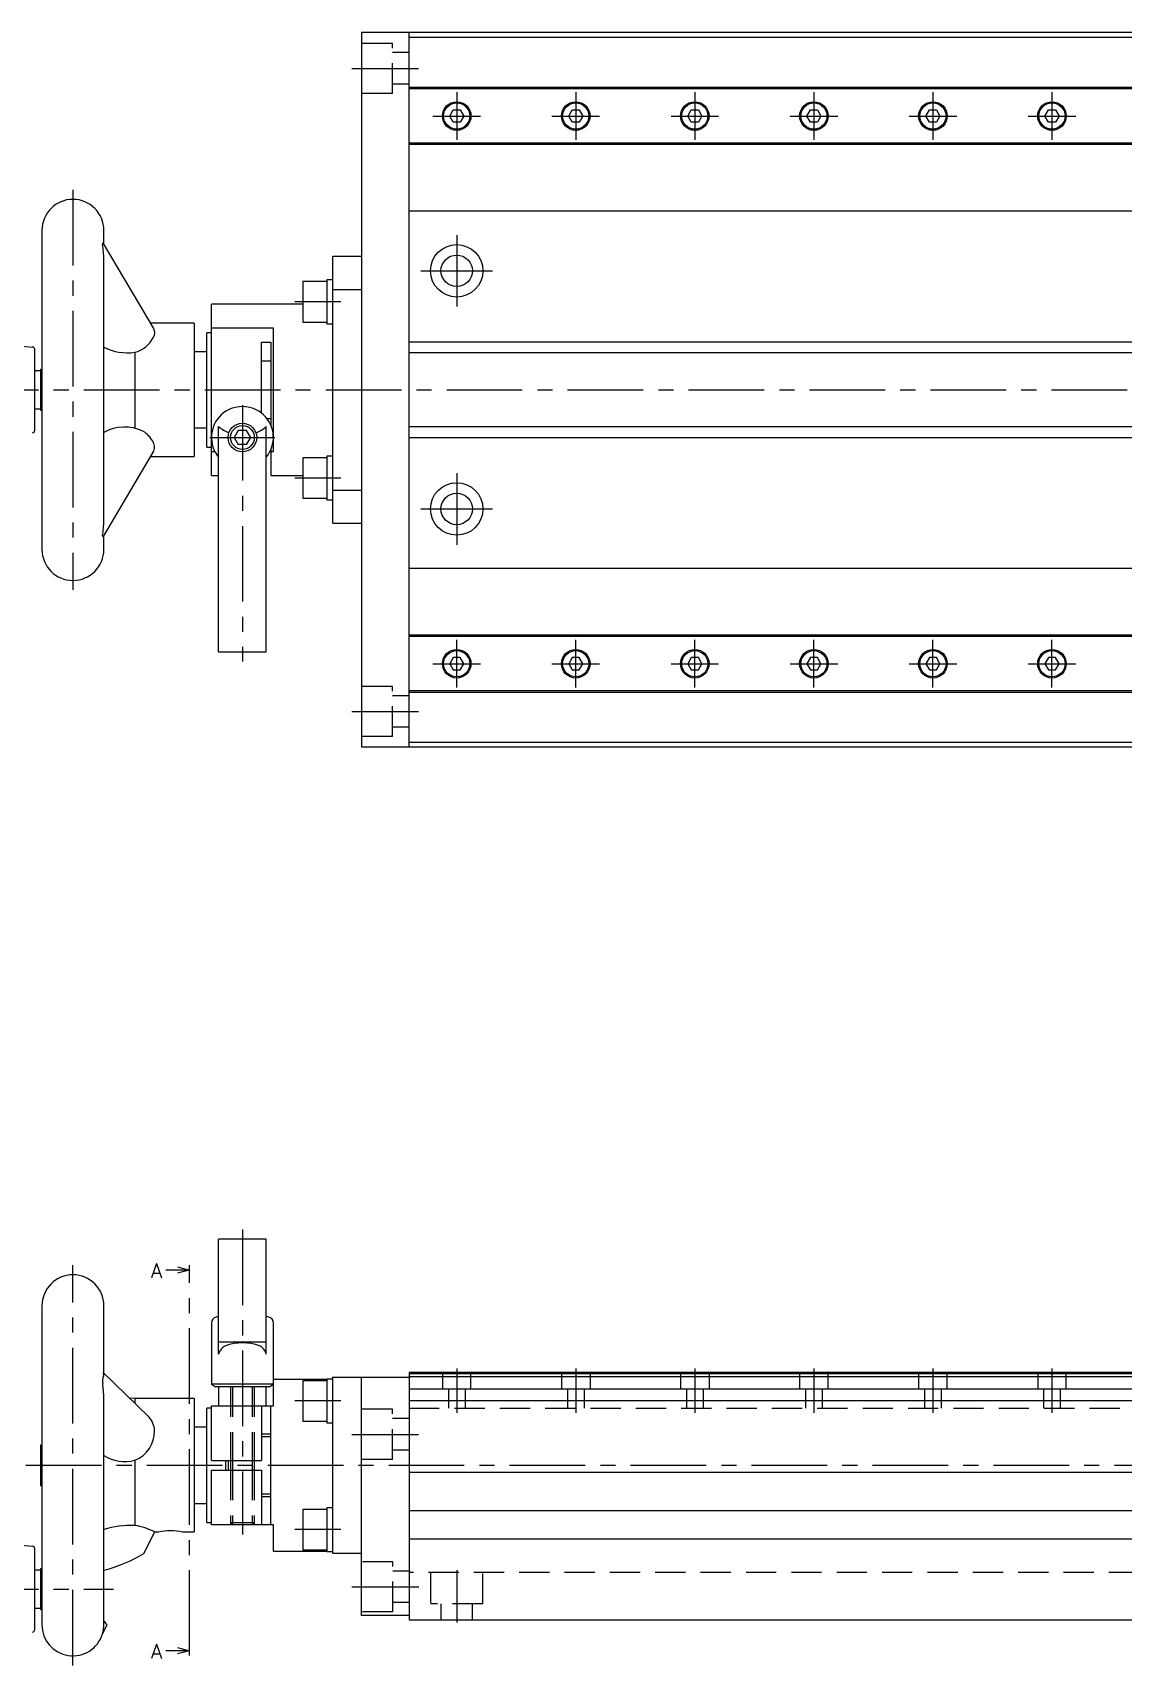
# Model space of a CAD drawing. Extents: x -2 to 787, y -8 to 344.
# Drawn here: x 286.3 to 515.3, y 0.5 to 343.3 of the extents above; entities that cross this region are included whole.
import ezdxf

# ---------------------------------------------------------------- set-up
doc = ezdxf.new("R2010")
doc.units = 0
doc.header["$LTSCALE"] = 0.5
doc.linetypes.add('CENTER', pattern=[50.8, 31.75, -6.35, 6.35, -6.35])
doc.linetypes.add('DASHED', pattern=[19.05, 12.7, -6.35])
for name, color, linetype in [('MSM_CENTER', 1, 'CENTER'), ('MSM_CONTINUOUS', 7, 'CONTINUOUS'), ('MSM_DASHED', 4, 'DASHED'), ('MSM_NARROW', 5, 'CONTINUOUS'), ('MSM_PART_NUMBER', 7, 'CONTINUOUS')]:
    doc.layers.add(name, color=color, linetype=linetype)
doc.styles.get("Standard").update_dxf_attribs({"font": 'txt.shx', "height": 3, "bigfont": 'bigfont.shx'})

msp = doc.modelspace()

# ---------------------------------------------------------------- linework, layer by layer
at = {"layer": 'MSM_CENTER'}
for p, q in [((353.33, 335.78), (367.33, 335.78)), ((375.33, 330.78), (375.33, 320.78)), ((400.33, 330.78), (400.33, 320.78)), ((425.33, 330.78), (425.33, 320.78)), ((450.33, 330.78), (450.33, 320.78)), ((475.33, 330.78), (475.33, 320.78)), ((500.33, 330.78), (500.33, 320.78)), ((370.33, 325.78), (380.33, 325.78)), ((395.33, 325.78), (405.33, 325.78)), ((420.33, 325.78), (430.33, 325.78)), ((445.33, 325.78), (455.33, 325.78)), ((470.33, 325.78), (480.33, 325.78)), ((495.33, 325.78), (505.33, 325.78)), ((294.73, 310.28), (294.73, 226.28)), ((375.33, 300.78), (375.33, 285.78)), ((367.83, 293.28), (382.83, 293.28)), ((350.98, 286.78), (341.33, 286.78)), ((246.23, 268.28), (787.33, 268.28)), ((330.33, 265.1), (330.33, 211.28)), ((323.51, 258.28), (337.16, 258.28)), ((375.33, 250.78), (375.33, 235.78)), ((350.98, 249.78), (341.33, 249.78)), ((367.83, 243.28), (382.83, 243.28)), ((375.33, 205.78), (375.33, 215.78)), ((400.33, 205.78), (400.33, 215.78)), ((425.33, 205.78), (425.33, 215.78)), ((450.33, 205.78), (450.33, 215.78)), ((475.33, 205.78), (475.33, 215.78)), ((500.33, 205.78), (500.33, 215.78)), ((370.33, 210.78), (380.33, 210.78)), ((395.33, 210.78), (405.33, 210.78)), ((420.33, 210.78), (430.33, 210.78)), ((445.33, 210.78), (455.33, 210.78)), ((470.33, 210.78), (480.33, 210.78)), ((495.33, 210.78), (505.33, 210.78)), ((353.33, 200.78), (367.33, 200.78)), ((330.33, 92), (330.33, 28)), ((294.73, 0.5), (294.73, 84.5)), ((319.23, 4.58), (319.23, 82.5)), ((375.33, 62.82), (375.33, 53.48)), ((400.33, 62.82), (400.33, 53.48)), ((425.33, 62.82), (425.33, 53.48)), ((450.33, 62.82), (450.33, 53.48)), ((475.33, 62.82), (475.33, 53.48)), ((500.33, 62.82), (500.33, 53.48)), ((350.98, 56), (341.33, 56)), ((353.33, 49), (367.33, 49)), ((284.85, 42.5), (787.33, 42.5)), ((350.98, 29), (341.33, 29)), ((375.33, 20.5), (375.33, 9.5)), ((246.23, 16.5), (303.23, 16.5)), ((353.33, 17), (367.38, 17))]:
    msp.add_line(p, q, dxfattribs=at)
at = {"layer": 'MSM_CONTINUOUS'}
for p, q in [((365.33, 343.28), (355.33, 343.28)), ((355.33, 343.28), (355.33, 193.28)), ((365.33, 193.28), (365.33, 343.28)), ((365.33, 343.23), (365.38, 343.23)), ((785.33, 343.28), (365.38, 343.28)), ((365.38, 343.28), (365.38, 343.23)), ((525.33, 342.28), (365.33, 342.28)), ((525.33, 331.78), (365.33, 331.78)), ((525.33, 331.48), (365.33, 331.48)), ((373.86, 325.78), (374.59, 327.06)), ((374.59, 324.5), (373.86, 325.78)), ((374.59, 327.06), (376.07, 327.06)), ((376.07, 327.06), (376.81, 325.78)), ((376.81, 325.78), (376.07, 324.5)), ((398.86, 325.78), (399.59, 327.06)), ((399.59, 324.5), (398.86, 325.78)), ((399.59, 327.06), (401.07, 327.06)), ((401.07, 327.06), (401.81, 325.78)), ((401.81, 325.78), (401.07, 324.5)), ((423.86, 325.78), (424.59, 327.06)), ((424.59, 324.5), (423.86, 325.78)), ((424.59, 327.06), (426.07, 327.06)), ((426.07, 327.06), (426.81, 325.78)), ((426.81, 325.78), (426.07, 324.5)), ((448.86, 325.78), (449.59, 327.06)), ((449.59, 324.5), (448.86, 325.78)), ((449.59, 327.06), (451.07, 327.06)), ((451.07, 327.06), (451.81, 325.78)), ((451.81, 325.78), (451.07, 324.5)), ((473.86, 325.78), (474.59, 327.06)), ((474.59, 324.5), (473.86, 325.78)), ((474.59, 327.06), (476.07, 327.06)), ((476.07, 327.06), (476.81, 325.78)), ((476.81, 325.78), (476.07, 324.5)), ((498.86, 325.78), (499.59, 327.06)), ((499.59, 324.5), (498.86, 325.78)), ((499.59, 327.06), (501.07, 327.06)), ((501.07, 327.06), (501.81, 325.78)), ((501.81, 325.78), (501.07, 324.5)), ((376.07, 324.5), (374.59, 324.5)), ((401.07, 324.5), (399.59, 324.5)), ((426.07, 324.5), (424.59, 324.5)), ((451.07, 324.5), (449.59, 324.5)), ((476.07, 324.5), (474.59, 324.5)), ((501.07, 324.5), (499.59, 324.5)), ((525.33, 320.08), (365.33, 320.08)), ((525.33, 319.78), (365.33, 319.78)), ((525.33, 305.78), (365.33, 305.78)), ((288.23, 301.78), (288.23, 234.78)), ((301.23, 298.87), (301.23, 301.78)), ((311.73, 281.14), (301.14, 299.04)), ((301.23, 240.81), (301.23, 295.75)), ((355.33, 296.28), (349.33, 296.28)), ((349.33, 240.28), (349.33, 296.28)), ((348.03, 291.38), (348.03, 282.18)), ((349.33, 291.38), (348.03, 291.38)), ((343.03, 291.03), (343.03, 282.53)), ((348.03, 291.03), (343.03, 291.03)), ((355.33, 289.3), (349.33, 289.3)), ((323.83, 250.31), (323.83, 286.28)), ((343.03, 286.28), (323.83, 286.28)), ((320.23, 282.28), (311.05, 282.28)), ((320.23, 282.28), (320.23, 254.28)), ((336.83, 281.23), (323.83, 281.23)), ((336.83, 255.33), (336.83, 281.23)), ((343.03, 282.53), (348.03, 282.53)), ((348.03, 282.18), (349.33, 282.18)), ((274.9, 278.28), (286.28, 277.28)), ((322.83, 256.28), (322.83, 280.28)), ((323.83, 280.28), (322.83, 280.28)), ((334.33, 278.28), (336.33, 278.28)), ((334.33, 263.4), (334.33, 278.28)), ((336.33, 278.28), (336.33, 260.78)), ((525.33, 278.28), (365.33, 278.28)), ((286.73, 259.77), (286.73, 276.79)), ((307.73, 276.18), (307.73, 260.22)), ((322.83, 276.28), (320.23, 276.28)), ((336.33, 274.28), (334.33, 274.28)), ((287.93, 272.28), (286.73, 272.28)), ((287.93, 272.53), (287.93, 264.03)), ((288.23, 272.53), (287.93, 272.53)), ((286.73, 264.28), (287.93, 264.28)), ((287.93, 264.03), (288.23, 264.03)), ((325.33, 213.28), (325.33, 260.61)), ((335.33, 213.28), (335.33, 260.61)), ((335.46, 262.28), (336.33, 262.28)), ((320.23, 260.28), (322.83, 260.28)), ((329.47, 259.78), (328.6, 258.28)), ((328.6, 258.28), (329.47, 256.78)), ((331.2, 259.78), (329.47, 259.78)), ((332.07, 258.28), (331.2, 259.78)), ((331.2, 256.78), (332.07, 258.28)), ((365.33, 258.28), (525.33, 258.28)), ((301.14, 237.53), (311.73, 255.42)), ((311.05, 254.28), (320.23, 254.28)), ((322.83, 256.28), (323.83, 256.28)), ((323.83, 255.33), (324.54, 255.33)), ((331.2, 256.78), (329.47, 256.78)), ((336.33, 255.78), (336.33, 250.28)), ((336.33, 255.33), (336.83, 255.33)), ((343.03, 254.03), (343.03, 245.53)), ((348.03, 254.03), (343.03, 254.03)), ((348.03, 254.38), (348.03, 245.18)), ((349.33, 254.38), (348.03, 254.38)), ((323.83, 250.31), (325.33, 250.31)), ((336.33, 250.28), (343.03, 250.28)), ((349.33, 247.26), (355.33, 247.26)), ((343.03, 245.53), (348.03, 245.53)), ((348.03, 245.18), (349.33, 245.18)), ((349.33, 240.28), (355.33, 240.28)), ((301.23, 234.78), (301.23, 237.68)), ((525.33, 230.78), (365.33, 230.78)), ((525.33, 216.78), (365.33, 216.78)), ((525.33, 216.48), (365.33, 216.48)), ((325.33, 213.28), (335.33, 213.28)), ((374.59, 212.06), (373.86, 210.78)), ((373.86, 210.78), (374.59, 209.5)), ((376.07, 212.06), (374.59, 212.06)), ((374.59, 209.5), (376.07, 209.5)), ((376.81, 210.78), (376.07, 212.06)), ((376.07, 209.5), (376.81, 210.78)), ((399.59, 212.06), (398.86, 210.78)), ((398.86, 210.78), (399.59, 209.5)), ((401.07, 212.06), (399.59, 212.06)), ((399.59, 209.5), (401.07, 209.5)), ((401.81, 210.78), (401.07, 212.06)), ((401.07, 209.5), (401.81, 210.78)), ((424.59, 212.06), (423.86, 210.78)), ((423.86, 210.78), (424.59, 209.5)), ((426.07, 212.06), (424.59, 212.06)), ((424.59, 209.5), (426.07, 209.5)), ((426.81, 210.78), (426.07, 212.06)), ((426.07, 209.5), (426.81, 210.78)), ((449.59, 212.06), (448.86, 210.78)), ((448.86, 210.78), (449.59, 209.5)), ((451.07, 212.06), (449.59, 212.06)), ((449.59, 209.5), (451.07, 209.5)), ((451.81, 210.78), (451.07, 212.06)), ((451.07, 209.5), (451.81, 210.78)), ((474.59, 212.06), (473.86, 210.78)), ((473.86, 210.78), (474.59, 209.5)), ((476.07, 212.06), (474.59, 212.06)), ((474.59, 209.5), (476.07, 209.5)), ((476.81, 210.78), (476.07, 212.06)), ((476.07, 209.5), (476.81, 210.78)), ((499.59, 212.06), (498.86, 210.78)), ((498.86, 210.78), (499.59, 209.5)), ((501.07, 212.06), (499.59, 212.06)), ((499.59, 209.5), (501.07, 209.5)), ((501.81, 210.78), (501.07, 212.06)), ((501.07, 209.5), (501.81, 210.78)), ((525.33, 205.08), (365.33, 205.08)), ((525.33, 204.78), (365.33, 204.78)), ((365.33, 193.28), (355.33, 193.28)), ((525.33, 194.28), (365.33, 194.28)), ((365.38, 193.33), (365.33, 193.33)), ((365.38, 193.33), (365.38, 193.28)), ((785.33, 193.28), (365.38, 193.28)), ((325.33, 65.86), (325.33, 90)), ((335.33, 90), (325.33, 90)), ((335.33, 65.86), (335.33, 90)), ((288.23, 76), (288.23, 9)), ((301.23, 61.85), (301.23, 76)), ((323.83, 72.37), (323.83, 59.5)), ((336.83, 55), (336.83, 72.37)), ((325.33, 68.42), (335.33, 68.42)), ((310.66, 52.65), (301.12, 61.96)), ((528.88, 62), (365.33, 62)), ((365.33, 62), (365.33, 10)), ((301.23, 61.67), (301.23, 61.7)), ((336.83, 59.5), (323.83, 59.5)), ((323.83, 59.5), (324.7, 59)), ((335.97, 59), (324.7, 59)), ((325.33, 59), (325.33, 55)), ((335.33, 55), (335.33, 59)), ((335.97, 59), (336.83, 59.5)), ((348.03, 60.5), (336.83, 60.5)), ((348.03, 60.25), (343.03, 60.25)), ((343.03, 60.25), (343.03, 51.75)), ((349.33, 60.6), (348.03, 60.6)), ((348.03, 60.6), (348.03, 51.4)), ((349.33, 61), (365.33, 61)), ((349.33, 24), (349.33, 61)), ((355.33, 11), (355.33, 61)), ((528.88, 61.7), (365.33, 61.7)), ((528.38, 61.05), (365.33, 61.05)), ((528.38, 58.45), (365.33, 58.45)), ((301.23, 9.12), (301.23, 56.7)), ((307.73, 56.5), (306.62, 56.6)), ((307.73, 56.5), (307.73, 55.51)), ((320.23, 56.5), (307.73, 56.5)), ((320.23, 56.5), (320.23, 28.5)), ((323.83, 43.5), (323.83, 55)), ((323.83, 55), (336.83, 55)), ((334.33, 55), (334.33, 43.5)), ((336.33, 30), (336.33, 55)), ((785.33, 56), (365.33, 56)), ((322.83, 30.5), (322.83, 54.5)), ((323.83, 54.5), (322.83, 54.5)), ((343.03, 51.75), (348.03, 51.75)), ((322.83, 50.5), (320.23, 50.5)), ((334.33, 49.13), (336.33, 49.13)), ((336.33, 48.5), (334.33, 48.5)), ((348.03, 51.4), (349.33, 51.4)), ((288.23, 46.75), (287.93, 46.75)), ((287.93, 46.75), (287.93, 38.25)), ((307.73, 43.56), (307.73, 29.88)), ((323.83, 43.5), (334.33, 43.5)), ((323.83, 30), (323.83, 41.5)), ((323.83, 41.5), (334.33, 41.5)), ((326.83, 41.5), (326.83, 43.5)), ((327.33, 43.5), (327.33, 41.5)), ((327.83, 43.5), (327.83, 41.5)), ((332.83, 43.5), (332.83, 41.5)), ((334.33, 41.5), (334.33, 30)), ((287.93, 38.25), (288.23, 38.25)), ((785.33, 41), (365.33, 41)), ((365.38, 40.31), (365.33, 40.31)), ((365.38, 40.31), (365.38, 33)), ((320.23, 34.5), (322.83, 34.5)), ((334.33, 36.5), (336.33, 36.5)), ((336.33, 35.87), (334.33, 35.87)), ((348.03, 33.25), (343.03, 33.25)), ((343.03, 33.25), (343.03, 24.75)), ((349.33, 33.6), (348.03, 33.6)), ((348.03, 33.6), (348.03, 24.4)), ((365.33, 33), (785.33, 33)), ((309.61, 23.99), (311.92, 28.5)), ((311.9, 28.5), (312.73, 28.5)), ((317.73, 28.5), (320.23, 28.5)), ((322.83, 30.5), (323.83, 30.5)), ((336.83, 30), (323.83, 30)), ((336.83, 24.5), (336.83, 30)), ((274.9, 26.5), (286.28, 25.5)), ((286.73, 7.99), (286.73, 25.01)), ((336.83, 24.5), (348.03, 24.5)), ((343.03, 24.75), (348.03, 24.75)), ((348.03, 24.4), (349.33, 24.4)), ((355.33, 24), (349.33, 24)), ((785.33, 27), (365.33, 27)), ((365.38, 27), (365.38, 10)), ((287.93, 20.75), (287.93, 12.25)), ((288.23, 20.75), (287.93, 20.75)), ((287.93, 20.5), (286.73, 20.5)), ((286.73, 12.5), (287.93, 12.5)), ((287.93, 12.25), (288.23, 12.25)), ((365.33, 11), (355.33, 11)), ((300.95, 7.1), (301.93, 9.01)), ((785.33, 10), (365.33, 10))]:
    msp.add_line(p, q, dxfattribs=at)
for centre, radius in [((375.33, 325.78), 3), ((375.33, 325.78), 2.75), ((400.33, 325.78), 3), ((400.33, 325.78), 2.75), ((425.33, 325.78), 3), ((425.33, 325.78), 2.75), ((450.33, 325.78), 3), ((450.33, 325.78), 2.75), ((475.33, 325.78), 3), ((475.33, 325.78), 2.75), ((500.33, 325.78), 3), ((500.33, 325.78), 2.75), ((375.33, 293.28), 5.5), ((375.33, 293.28), 3.3), ((330.33, 258.28), 3), ((330.33, 258.28), 2.5), ((375.33, 243.28), 5.5), ((375.33, 243.28), 3.3), ((375.33, 210.78), 3), ((375.33, 210.78), 2.75), ((400.33, 210.78), 3), ((400.33, 210.78), 2.75), ((425.33, 210.78), 3), ((425.33, 210.78), 2.75), ((450.33, 210.78), 3), ((450.33, 210.78), 2.75), ((475.33, 210.78), 3), ((475.33, 210.78), 2.75), ((500.33, 210.78), 3), ((500.33, 210.78), 2.75)]:
    msp.add_circle(centre, radius, dxfattribs=at)
for centre, radius, start, end in [((294.73, 301.78), 6.5, 0, 180), ((301.35, 298.91), 0.409, 147.3169, 194.7042), ((280.2, 295.4), 21.03, 0.9537, 9.3449), ((301.01, 299), 0.137, 15.5493, 88.8335), ((310.03, 280.32), 1.88, 329.5739, 25.5839), ((306.19, 282.07), 6.1, 284.6919, 333.6871), ((286.23, 276.79), 0.5, 0, 85), ((306.18, 287.01), 10.95, 243.1033, 278.1798), ((330.33, 258.28), 6.5, 320.2849, 219.7151), ((330.19, 265.89), 7.17, 227.3363, 247.8884), ((330.48, 265.89), 7.17, 292.1116, 312.6637), ((286.23, 259.77), 0.5, 275, 0), ((305.61, 251.65), 8.83, 63.8736, 119.8384), ((306.37, 254.56), 5.91, 29.8339, 58.0094), ((309.69, 256.25), 2.2, 337.8459, 34.7996), ((283.61, 241.04), 17.63, 354.2775, 359.2376), ((-377.54, 321.98), 683.71, 352.91661, 353.05297), ((301.37, 237.65), 0.423, 177.3591, 212.6166), ((300.61, 238.04), 0.739, 303.4802, 316.0683), ((294.73, 234.78), 6.5, 180, 0), ((294.73, 76), 6.5, 0, 180), ((325.13, 72.37), 1.3, 104.5706, 180), ((330.33, 52.36), 21.97, 103.1548, 104.5706), ((330.33, 52.36), 21.97, 75.4294, 76.8452), ((335.53, 72.37), 1.3, 0, 75.4294), ((328.05, 65.07), 2.83, 117.0443, 163.788), ((330.34, 57.46), 10.74, 70.5029, 109.4376), ((332.69, 65.14), 2.74, 15.2925, 63.2952), ((300.81, 61.67), 0.42, 353.8602, 43.0782), ((303.98, 60.15), 3.03, 158.9586, 189.5128), ((276.06, 56.08), 25.18, 1.3815, 8.1441), ((299.14, 61.87), 2.11, 342.3741, 353.3332), ((307.52, 49.61), 4.37, 1.6774, 44.0689), ((305.4, 49.62), 6.49, 291.0715, 1.0786), ((305.64, 51.84), 8.54, 238.9479, 284.1872), ((307.36, 8.34), 21.55, 89.0104, 106.5513), ((305.47, 16), 14.07, 62.7193, 80.7314), ((315.23, 14.72), 14, 79.7135, 100.2865), ((286.23, 25.01), 0.5, 0, 85), ((292.94, 51.74), 32.37, 284.8475, 300.9876), ((286.23, 7.99), 0.5, 275, 0), ((294.73, 9), 6.5, 180, 342.9891), ((293.76, 9.14), 7.48, 344.0942, 359.8778), ((281.41, -7.45), 26.29, 38.7334, 41.0812)]:
    msp.add_arc(centre, radius, start, end, dxfattribs=at)
at = {"layer": 'MSM_DASHED'}
for p, q in [((361.86, 341.03), (355.26, 341.03)), ((361.86, 330.53), (361.86, 341.03)), ((365.26, 339.08), (361.86, 339.08)), ((361.86, 330.53), (355.26, 330.53)), ((365.26, 332.48), (361.86, 332.48)), ((361.86, 206.03), (355.26, 206.03)), ((361.86, 195.53), (361.86, 206.03)), ((365.26, 204.08), (361.86, 204.08)), ((361.86, 195.53), (355.26, 195.53)), ((365.26, 197.48), (361.86, 197.48)), ((372.33, 62), (372.33, 58.5)), ((378.33, 58.5), (378.33, 62)), ((397.33, 62), (397.33, 58.5)), ((403.33, 62), (403.33, 58.5)), ((422.33, 62), (422.33, 58.5)), ((428.33, 62), (428.33, 58.5)), ((447.33, 62), (447.33, 58.5)), ((453.33, 58.5), (453.33, 62)), ((472.33, 62), (472.33, 58.5)), ((478.33, 58.5), (478.33, 62)), ((497.33, 62), (497.33, 58.5)), ((503.33, 58.5), (503.33, 62)), ((327.83, 59), (327.83, 43.5)), ((328.27, 59), (328.27, 43.5)), ((332.4, 59), (332.4, 43.5)), ((332.83, 59), (332.83, 43.5)), ((378.33, 58.5), (372.33, 58.5)), ((373.58, 58.5), (373.58, 54.5)), ((377.08, 58.5), (377.08, 54.5)), ((403.33, 58.5), (397.33, 58.5)), ((398.58, 58.5), (398.58, 54.5)), ((402.08, 58.5), (402.08, 54.5)), ((428.33, 58.5), (422.33, 58.5)), ((423.58, 58.5), (423.58, 54.5)), ((427.08, 58.5), (427.08, 54.5)), ((453.33, 58.5), (447.33, 58.5)), ((448.58, 58.5), (448.58, 54.5)), ((452.08, 58.5), (452.08, 54.5)), ((478.33, 58.5), (472.33, 58.5)), ((473.58, 58.5), (473.58, 54.5)), ((477.08, 58.5), (477.08, 54.5)), ((503.33, 58.5), (497.33, 58.5)), ((498.58, 58.5), (498.58, 54.5)), ((502.08, 58.5), (502.08, 54.5)), ((361.86, 54.25), (355.26, 54.25)), ((361.86, 43.75), (361.86, 54.25)), ((365.26, 52.3), (361.86, 52.3)), ((365.33, 54.5), (785.33, 54.5)), ((365.26, 45.7), (361.86, 45.7)), ((327.83, 41.5), (327.83, 30)), ((328.27, 41.5), (328.27, 30)), ((332.4, 41.5), (332.4, 30)), ((332.83, 41.5), (332.83, 30)), ((361.86, 43.75), (355.26, 43.75)), ((332.83, 30.43), (327.83, 30.43)), ((327.83, 30.43), (328.27, 30)), ((332.4, 30), (332.83, 30.43)), ((361.93, 22.25), (355.33, 22.25)), ((361.93, 11.75), (361.93, 22.25)), ((365.33, 20.3), (361.93, 20.3)), ((785.33, 20), (365.33, 20)), ((369.83, 20), (369.83, 13.4)), ((380.83, 13.4), (380.83, 20)), ((361.93, 11.75), (355.33, 11.75)), ((365.33, 13.7), (361.93, 13.7)), ((365.38, 11.05), (365.33, 11.05)), ((380.83, 13.4), (369.83, 13.4)), ((372.03, 13.4), (372.03, 10)), ((378.63, 10), (378.63, 13.4))]:
    msp.add_line(p, q, dxfattribs=at)
at = {"layer": 'MSM_NARROW'}
for p, q in [((525.33, 276.03), (365.33, 276.03)), ((525.33, 260.53), (365.33, 260.53)), ((328.27, 43.5), (328.27, 41.5)), ((332.4, 43.5), (332.4, 41.5))]:
    msp.add_line(p, q, dxfattribs=at)
at = {"layer": 'MSM_PART_NUMBER'}
for p, q in [((319.23, 83.5), (314.23, 83.5)), ((316.73, 84.17), (319.23, 83.5)), ((319.23, 83.5), (316.73, 82.83)), ((319.23, 82.5), (319.23, 84.5)), ((319.23, 3.58), (314.23, 3.58)), ((316.73, 4.25), (319.23, 3.58)), ((319.23, 3.58), (316.73, 2.91)), ((319.23, 2.58), (319.23, 4.58))]:
    msp.add_line(p, q, dxfattribs=at)

# ---------------------------------------------------------------- texts
for p in [(311.14, 81.85), (311.14, 1.92)]:
    msp.add_text('A', height=3, dxfattribs=at).set_placement(p)

doc.saveas('drawing.dxf')
